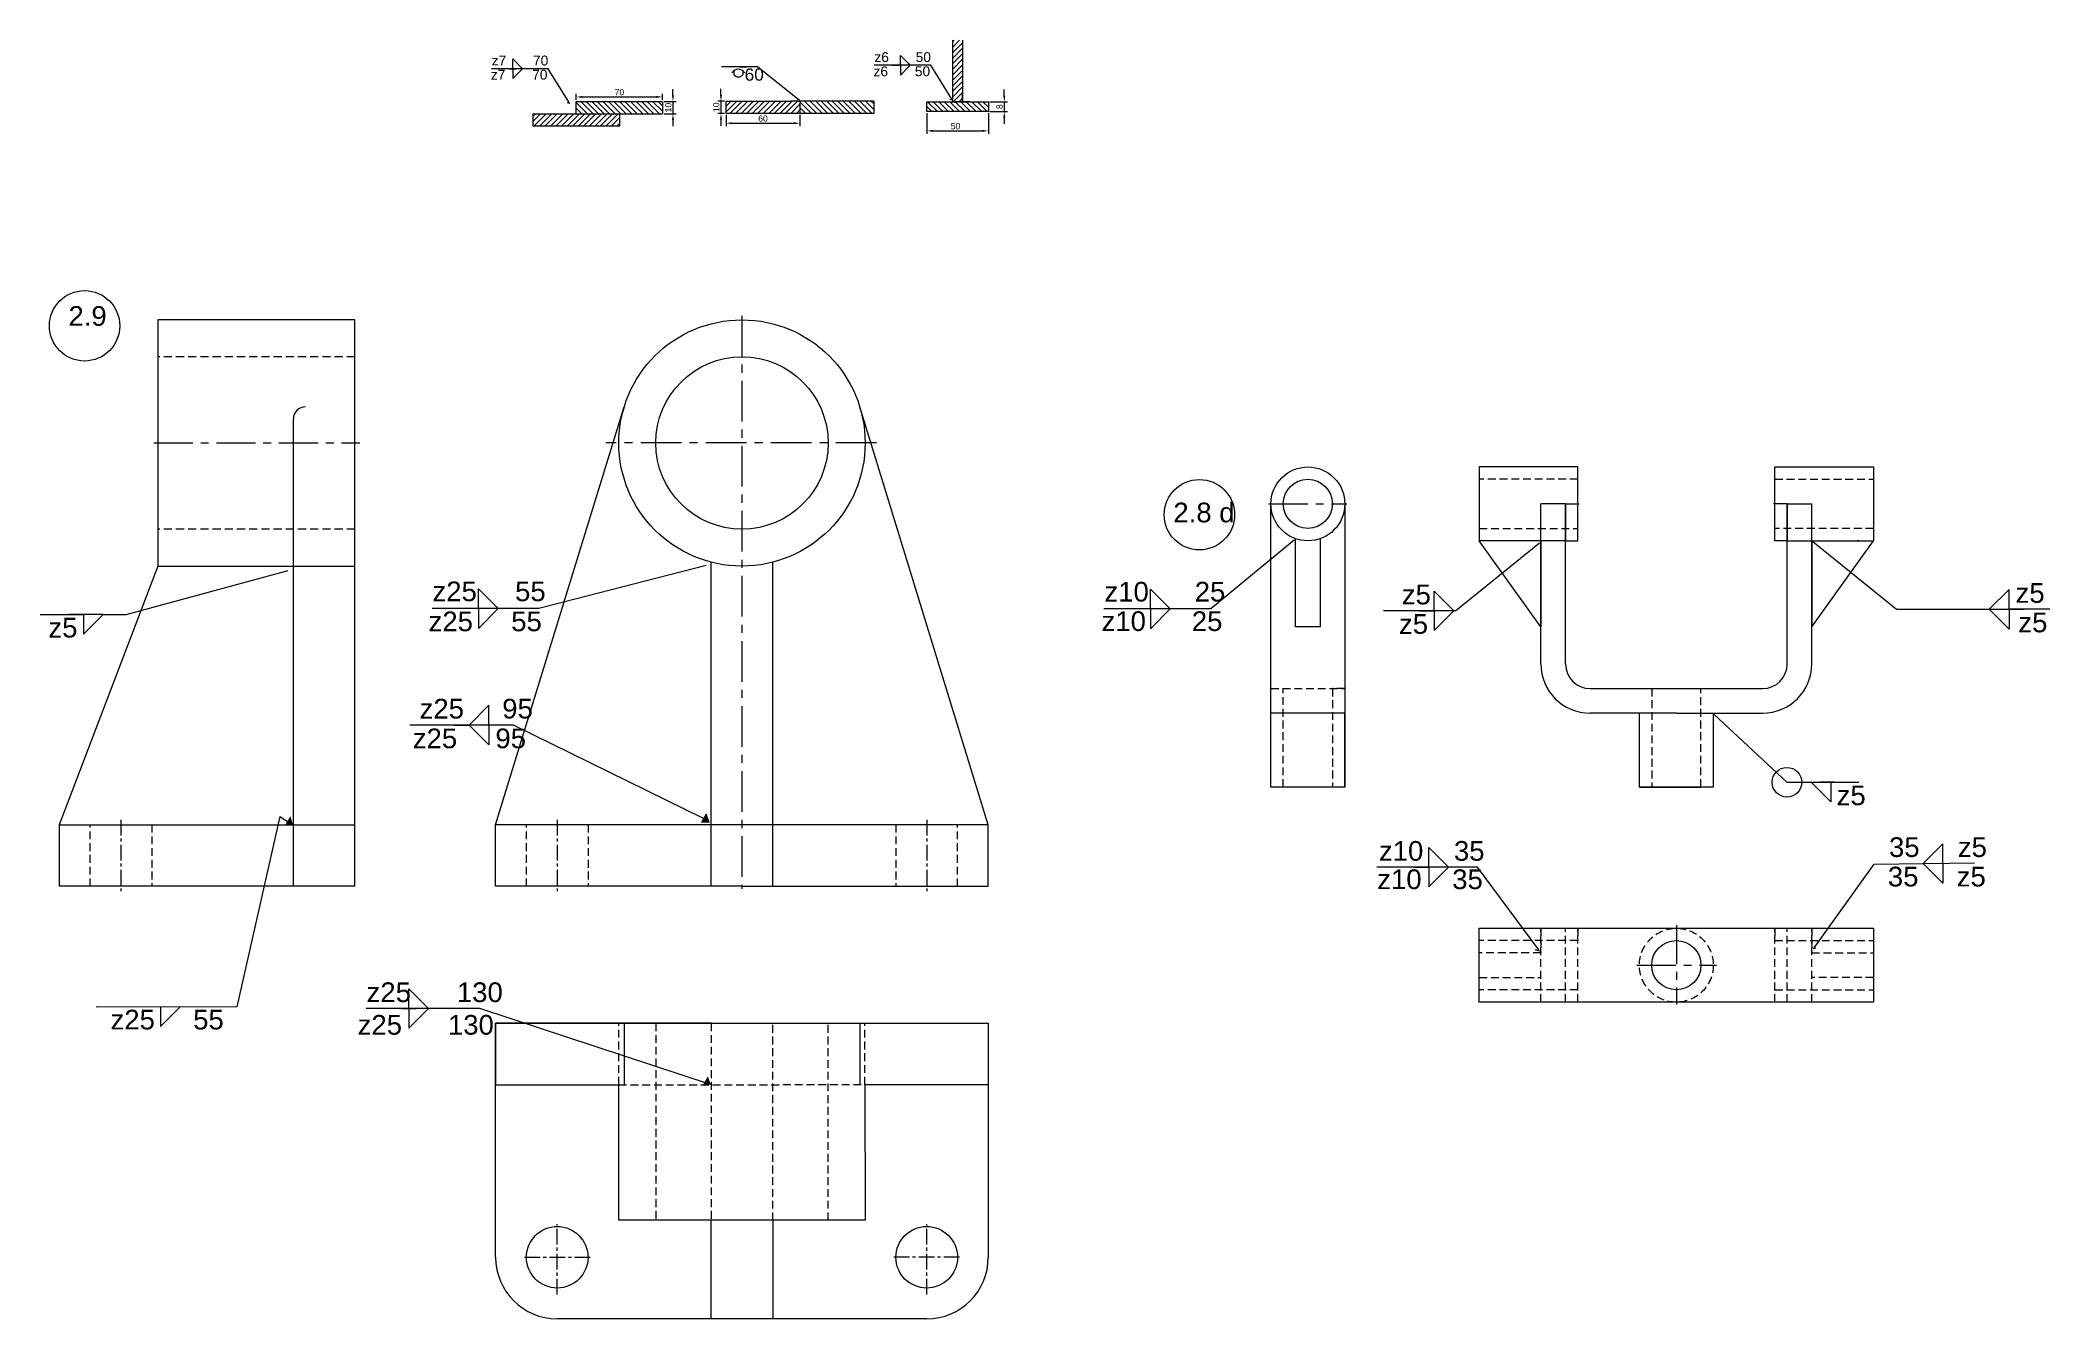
# Model space of a CAD drawing. Header units: millimetres. Extents: x 3062 to 3878, y 1290 to 1809.
import ezdxf
from ezdxf import colors
from ezdxf.entities.mleader import LeaderData, LeaderLine
from ezdxf.math import Vec2, Vec3

# ---------------------------------------------------------------- set-up
doc = ezdxf.new("R2010")
doc.units = ezdxf.units.MM
doc.linetypes.add('CENTER', pattern=[50.8, 31.75, -6.35, 6.35, -6.35])
doc.linetypes.add('HIDDEN', pattern=[9.525, 6.35, -3.175])
doc.styles.get("Standard").update_dxf_attribs({"font": 'arial.ttf'})
doc.dimstyles.new('ISO-25', dxfattribs={"dimtxt": 2.5, "dimasz": 2.5, "dimexe": 1.25, "dimexo": 0.625, "dimtad": 1, "dimtxsty": 'Standard', "dimcen": 2.5, "dimadec": 0, "dimazin": 0, "dimtfac": 1, "dimtmove": 0, "dimatfit": 3, "dimfxl": 1, "dimarcsym": 0})

# ---------------------------------------------------------------- blocks, each defined once
blk = doc.blocks.new('*D68')
at = {"color": 0, "lineweight": -2, "ltscale": 0.2, "transparency": 16777216}
for p, q in [((3279.92, 1784.66), (3279.92, 1787.11)), ((3314.92, 1784.66), (3314.92, 1787.11)), ((3282.42, 1785.86), (3312.42, 1785.86))]:
    blk.add_line(p, q, dxfattribs=at)
at = {"color": 0, "ltscale": 0.2, "transparency": 16777216}
for points in [[(3282.42, 1786.27), (3282.42, 1785.44), (3279.92, 1785.86)], [(3312.42, 1786.27), (3312.42, 1785.44), (3314.92, 1785.86)]]:
    blk.add_solid(points, dxfattribs=at)
at = {"layer": 'Defpoints', "color": 0, "ltscale": 0.2, "transparency": 16777216}
for p in [(3279.92, 1784.04), (3314.92, 1785.86), (3314.92, 1784.04)]:
    blk.add_point(p, dxfattribs=at)
at = {"color": 0, "ltscale": 0.2, "transparency": 16777216, "insert": (3297.42, 1787.76), "char_height": 2.5, "attachment_point": 5}
blk.add_mtext('70', dxfattribs=at)
blk = doc.blocks.new('*D69')
at = {"color": 0, "lineweight": -2, "ltscale": 0.2, "transparency": 16777216}
for p, q in [((3319.15, 1786.54), (3319.15, 1789.04)), ((3315.54, 1784.04), (3320.4, 1784.04)), ((3315.54, 1779.04), (3320.4, 1779.04)), ((3319.15, 1784.04), (3319.15, 1779.04)), ((3319.15, 1776.54), (3319.15, 1774.04))]:
    blk.add_line(p, q, dxfattribs=at)
at = {"color": 0, "ltscale": 0.2, "transparency": 16777216}
for points in [[(3318.74, 1786.54), (3319.57, 1786.54), (3319.15, 1784.04)], [(3318.74, 1776.54), (3319.57, 1776.54), (3319.15, 1779.04)]]:
    blk.add_solid(points, dxfattribs=at)
at = {"layer": 'Defpoints', "color": 0, "ltscale": 0.2, "transparency": 16777216}
for p in [(3314.92, 1784.04), (3314.92, 1779.04), (3319.15, 1779.04)]:
    blk.add_point(p, dxfattribs=at)
at = {"color": 0, "ltscale": 0.2, "transparency": 16777216, "insert": (3317.25, 1781.54), "char_height": 2.5, "attachment_point": 5, "rotation": 90}
blk.add_mtext('10', dxfattribs=at)
blk = doc.blocks.new('*D70')
at = {"color": 0, "lineweight": -2, "ltscale": 0.2, "transparency": 16777216}
for p, q in [((3340.71, 1778.56), (3340.71, 1773.93)), ((3370.71, 1778.56), (3370.71, 1773.93)), ((3343.21, 1775.18), (3368.21, 1775.18))]:
    blk.add_line(p, q, dxfattribs=at)
at = {"color": 0, "ltscale": 0.2, "transparency": 16777216}
for points in [[(3343.21, 1775.6), (3343.21, 1774.76), (3340.71, 1775.18)], [(3368.21, 1775.6), (3368.21, 1774.76), (3370.71, 1775.18)]]:
    blk.add_solid(points, dxfattribs=at)
at = {"layer": 'Defpoints', "color": 0, "ltscale": 0.2, "transparency": 16777216}
for p in [(3340.71, 1779.18), (3370.71, 1779.18), (3370.71, 1775.18)]:
    blk.add_point(p, dxfattribs=at)
at = {"color": 0, "ltscale": 0.2, "transparency": 16777216, "insert": (3355.71, 1777.08), "char_height": 2.5, "attachment_point": 5}
blk.add_mtext('60', dxfattribs=at)
blk = doc.blocks.new('*D71')
at = {"color": 0, "lineweight": -2, "ltscale": 0.2, "transparency": 16777216}
for p, q in [((3338.64, 1786.68), (3338.64, 1789.18)), ((3340.08, 1784.18), (3337.39, 1784.18)), ((3340.08, 1779.18), (3337.39, 1779.18)), ((3338.64, 1784.18), (3338.64, 1779.18)), ((3338.64, 1776.68), (3338.64, 1774.18))]:
    blk.add_line(p, q, dxfattribs=at)
at = {"color": 0, "ltscale": 0.2, "transparency": 16777216}
for points in [[(3338.22, 1786.68), (3339.05, 1786.68), (3338.64, 1784.18)], [(3338.22, 1776.68), (3339.05, 1776.68), (3338.64, 1779.18)]]:
    blk.add_solid(points, dxfattribs=at)
at = {"layer": 'Defpoints', "color": 0, "ltscale": 0.2, "transparency": 16777216}
for p in [(3338.64, 1779.18), (3340.71, 1784.18), (3340.71, 1779.18)]:
    blk.add_point(p, dxfattribs=at)
at = {"color": 0, "ltscale": 0.2, "transparency": 16777216, "insert": (3336.74, 1781.68), "char_height": 2.5, "attachment_point": 5, "rotation": 90}
blk.add_mtext('10', dxfattribs=at)
blk = doc.blocks.new('*D66')
at = {"color": 0, "lineweight": -2, "ltscale": 0.2, "transparency": 16777216}
for p, q in [((3422.21, 1779.28), (3422.21, 1770.82)), ((3447.21, 1779.28), (3447.21, 1770.82)), ((3424.71, 1772.07), (3444.71, 1772.07))]:
    blk.add_line(p, q, dxfattribs=at)
at = {"color": 0, "ltscale": 0.2, "transparency": 16777216}
for points in [[(3424.71, 1772.49), (3424.71, 1771.65), (3422.21, 1772.07)], [(3444.71, 1772.49), (3444.71, 1771.65), (3447.21, 1772.07)]]:
    blk.add_solid(points, dxfattribs=at)
at = {"layer": 'Defpoints', "color": 0, "ltscale": 0.2, "transparency": 16777216}
for p in [(3422.21, 1779.9), (3447.21, 1779.9), (3447.21, 1772.07)]:
    blk.add_point(p, dxfattribs=at)
at = {"color": 0, "ltscale": 0.2, "transparency": 16777216, "insert": (3433.87, 1773.97), "char_height": 2.5, "attachment_point": 5}
blk.add_mtext('50', dxfattribs=at)
blk = doc.blocks.new('*D67')
at = {"color": 0, "lineweight": -2, "ltscale": 0.2, "transparency": 16777216}
for p, q in [((3453.65, 1786.4), (3453.65, 1788.9)), ((3447.83, 1783.9), (3454.9, 1783.9)), ((3447.83, 1779.9), (3454.9, 1779.9)), ((3453.65, 1783.9), (3453.65, 1779.9)), ((3453.65, 1777.4), (3453.65, 1774.9))]:
    blk.add_line(p, q, dxfattribs=at)
at = {"color": 0, "ltscale": 0.2, "transparency": 16777216}
for points in [[(3453.23, 1786.4), (3454.07, 1786.4), (3453.65, 1783.9)], [(3453.23, 1777.4), (3454.07, 1777.4), (3453.65, 1779.9)]]:
    blk.add_solid(points, dxfattribs=at)
at = {"layer": 'Defpoints', "color": 0, "ltscale": 0.2, "transparency": 16777216}
for p in [(3447.21, 1783.9), (3447.21, 1779.9), (3453.65, 1779.9)]:
    blk.add_point(p, dxfattribs=at)
at = {"color": 0, "ltscale": 0.2, "transparency": 16777216, "insert": (3451.75, 1781.9), "char_height": 2.5, "attachment_point": 5, "rotation": 90}
blk.add_mtext('8', dxfattribs=at)

msp = doc.modelspace()

# ---------------------------------------------------------------- hatches: boundary and pattern name
h = msp.add_hatch()
h.set_pattern_fill('ANSI31', color=3, scale=0.5)
h.set_pattern_definition([(45, (3097.708, 1908.9048), (-1.122532, 1.122532), [])])
h.paths.add_polyline_path([(3432.708, 1783.905), (3434.708, 1783.905), (3436.708, 1783.905), (3436.708, 1786.905), (3436.708, 1808.905), (3432.708, 1808.905)])
h = msp.add_hatch()
h.set_pattern_fill('ANSI31', color=3, scale=0.5)
h.set_pattern_definition([(45, (3004.6461, 1866.2385), (-1.122532, 1.122532), [])])
h.paths.add_polyline_path([(3262.417, 1779.037), (3262.417, 1774.037), (3297.417, 1774.037), (3297.417, 1779.037)])
h = msp.add_hatch()
h.set_pattern_fill('ANSI31', color=3, scale=0.5, angle=90)
h.set_pattern_definition([(135, (3022.1461, 1866.2385), (-1.122532, -1.122532), [])])
h.paths.add_polyline_path([(3314.917, 1784.037), (3279.917, 1784.037), (3279.917, 1779.037), (3314.917, 1779.037)])
h = msp.add_hatch()
h.set_pattern_fill('ANSI31', color=3, scale=0.5)
h.set_pattern_definition([(45, (3013.0785, 1863.0583), (-1.122532, 1.122532), [])])
h.paths.add_polyline_path([(3370.71, 1779.184), (3370.71, 1784.184), (3367.032, 1784.184), (3340.71, 1784.184), (3340.71, 1779.184)])
h = msp.add_hatch()
h.set_pattern_fill('ANSI31', color=3, scale=0.5, angle=90)
h.set_pattern_definition([(135, (3013.0785, 1863.0583), (-1.122532, -1.122532), [])])
h.paths.add_polyline_path([(3400.71, 1779.184), (3400.71, 1784.184), (3370.71, 1784.184), (3370.71, 1779.184)])
h = msp.add_hatch()
h.set_pattern_fill('ANSI31', color=3, scale=0.5, angle=270)
h.set_pattern_definition([(315, (3097.708, 1908.9048), (1.122532, 1.122532), [])])
h.paths.add_polyline_path([(3447.208, 1779.905), (3447.208, 1783.905), (3434.708, 1783.905), (3422.208, 1783.905), (3422.208, 1779.905)])
at = {"linetype": 'ByBlock', "ltscale": 0.2}
h = msp.add_hatch(color=4, dxfattribs=at)
h.dxf.hatch_style = 1
h.paths.add_polyline_path([(3163.812, 1493.798), (3161.853, 1490.404), (3164.934, 1490.332)])
h = msp.add_hatch(color=4, dxfattribs=at)
h.dxf.hatch_style = 1
h.paths.add_polyline_path([(3332.684, 1494.605), (3330.725, 1491.211), (3333.806, 1491.139)])
h = msp.add_hatch(color=4, dxfattribs=at)
h.dxf.hatch_style = 1
h.paths.add_polyline_path([(3333.341, 1388.171), (3331.382, 1384.778), (3334.462, 1384.705)])

# ---------------------------------------------------------------- linework, layer by layer
at = {"color": 4}
for p, q in [((3432.708, 1783.905), (3432.708, 1808.905)), ((3436.708, 1808.905), (3436.708, 1783.905)), ((3259.633, 1797.326), (3252.633, 1797.326)), ((3252.633, 1797.326), (3255.633, 1797.326)), ((3254.133, 1797.326), (3254.133, 1801.326)), ((3254.133, 1801.326), (3258.133, 1797.326)), ((3254.133, 1797.326), (3254.133, 1793.326)), ((3254.133, 1793.326), (3258.133, 1797.326)), ((3343.868, 1796.445), (3343.883, 1794.856)), ((3353.115, 1798.143), (3346.115, 1798.143)), ((3346.115, 1798.143), (3349.115, 1798.143)), ((3347.539, 1796.444), (3347.56, 1794.856)), ((3414.971, 1798.702), (3407.971, 1798.702)), ((3407.971, 1798.702), (3410.971, 1798.702)), ((3411.471, 1798.702), (3411.471, 1802.702)), ((3411.471, 1802.702), (3415.471, 1798.702)), ((3411.471, 1798.702), (3411.471, 1794.702)), ((3411.471, 1794.702), (3415.471, 1798.702)), ((3436.708, 1783.905), (3436.708, 1786.905)), ((3262.417, 1779.037), (3297.417, 1779.037)), ((3262.417, 1774.037), (3262.417, 1779.037)), ((3276.196, 1783.641), (3277.228, 1783.367)), ((3279.917, 1779.037), (3279.917, 1784.037)), ((3279.917, 1784.037), (3314.917, 1784.037)), ((3297.417, 1779.037), (3297.417, 1774.037)), ((3297.417, 1779.037), (3314.917, 1779.037)), ((3297.417, 1779.037), (3297.417, 1775.537)), ((3297.417, 1779.037), (3300.917, 1779.037)), ((3314.917, 1784.037), (3314.917, 1779.037)), ((3340.71, 1779.184), (3340.71, 1784.184)), ((3340.71, 1784.184), (3367.032, 1784.184)), ((3370.71, 1779.184), (3340.71, 1779.184)), ((3400.71, 1784.184), (3367.032, 1784.184)), ((3369.678, 1784.458), (3370.71, 1784.184)), ((3370.71, 1784.184), (3370.71, 1779.184)), ((3400.71, 1779.184), (3370.71, 1779.184)), ((3400.71, 1784.184), (3400.71, 1779.184)), ((3422.208, 1779.905), (3422.208, 1783.905)), ((3422.208, 1783.905), (3436.846, 1783.905)), ((3447.208, 1779.905), (3422.208, 1779.905)), ((3431.533, 1785.016), (3432.565, 1784.743)), ((3436.708, 1783.905), (3432.708, 1783.905)), ((3434.708, 1783.905), (3447.208, 1783.905)), ((3436.708, 1783.905), (3439.708, 1783.905)), ((3439.708, 1783.905), (3436.708, 1783.905)), ((3447.208, 1783.905), (3447.208, 1779.905)), ((3297.417, 1774.037), (3262.417, 1774.037)), ((3244.426, 1538.801), (3236.426, 1530.801)), ((3244.426, 1530.801), (3244.426, 1538.801)), ((3254.404, 1530.801), (3230.426, 1530.801)), ((3230.426, 1530.801), (3236.426, 1530.801)), ((3244.426, 1522.801), (3236.426, 1530.801)), ((3244.426, 1530.801), (3244.426, 1522.801)), ((3211.906, 1415.648), (3211.906, 1423.648)), ((3211.906, 1423.648), (3219.906, 1415.648)), ((3222.906, 1415.648), (3208.906, 1415.648)), ((3208.906, 1415.648), (3214.906, 1415.648)), ((3211.906, 1415.648), (3211.906, 1407.648)), ((3211.906, 1407.648), (3219.906, 1415.648))]:
    msp.add_line(p, q, dxfattribs=at)
at = {"color": 1, "linetype": 'CENTER', "ltscale": 0.52}
for p, q in [((3347.163, 1696.989), (3347.163, 1464.332)), ((3401.817, 1645.332), (3291.963, 1645.332))]:
    msp.add_line(p, q, dxfattribs=at)
at = {"color": 4, "linetype": 'ByBlock', "ltscale": 0.2}
for p, q in [((3190.042, 1695.332), (3110.042, 1695.332)), ((3110.042, 1695.332), (3110.042, 1595.332)), ((3190.042, 1645.332), (3190.042, 1695.332)), ((3247.163, 1490.332), (3299.374, 1660.034)), ((3447.163, 1490.332), (3394.953, 1660.034)), ((3165.042, 1465.332), (3165.042, 1655.034)), ((3190.042, 1465.332), (3190.042, 1645.332)), ((3110.042, 1595.332), (3070.042, 1490.332)), ((3110.042, 1595.332), (3190.042, 1595.332)), ((3334.663, 1465.332), (3334.663, 1596.919)), ((3359.663, 1465.332), (3359.663, 1596.919)), ((3332.684, 1494.605), (3330.725, 1491.211)), ((3333.806, 1491.139), (3332.684, 1494.605)), ((3070.042, 1490.332), (3190.042, 1490.332)), ((3247.163, 1465.332), (3247.163, 1490.332)), ((3447.163, 1490.332), (3247.163, 1490.332)), ((3434.663, 1490.332), (3409.663, 1490.332)), ((3447.163, 1490.332), (3422.163, 1490.332)), ((3447.163, 1465.332), (3447.163, 1490.332)), ((3190.042, 1465.332), (3070.042, 1465.332)), ((3190.042, 1465.332), (3165.042, 1465.332)), ((3347.163, 1465.332), (3247.163, 1465.332)), ((3347.163, 1465.332), (3447.163, 1465.332)), ((3347.163, 1465.332), (3359.663, 1465.332)), ((3422.163, 1465.332), (3434.663, 1465.332)), ((3247.163, 1409.663), (3447.163, 1409.663)), ((3247.163, 1314.663), (3247.163, 1409.663)), ((3334.663, 1409.663), (3247.163, 1409.663)), ((3247.163, 1409.663), (3247.163, 1384.663)), ((3297.163, 1409.663), (3312.163, 1409.663)), ((3299.374, 1409.663), (3299.374, 1384.663)), ((3347.163, 1409.663), (3359.663, 1409.663)), ((3394.953, 1409.663), (3394.953, 1384.663)), ((3447.163, 1409.663), (3447.163, 1314.663)), ((3247.163, 1384.663), (3297.163, 1384.663)), ((3297.163, 1329.663), (3297.197, 1384.663)), ((3397.089, 1384.798), (3397.163, 1329.663)), ((3397.163, 1384.798), (3447.163, 1384.798)), ((3397.163, 1329.663), (3297.163, 1329.663)), ((3334.663, 1289.663), (3334.663, 1329.663)), ((3359.663, 1329.663), (3359.663, 1289.663)), ((3422.163, 1289.663), (3272.163, 1289.663)), ((3359.663, 1289.663), (3334.663, 1289.663))]:
    msp.add_line(p, q, dxfattribs=at)
at = {"color": 3, "linetype": 'HIDDEN', "ltscale": 0.52}
for p, q in [((3190.042, 1680.332), (3110.042, 1680.332)), ((3190.042, 1610.332), (3110.042, 1610.332))]:
    msp.add_line(p, q, dxfattribs=at)
at = {"color": 1, "linetype": 'CENTER', "ltscale": 0.5}
for p, q in [((3108.404, 1645.332), (3191.993, 1645.332)), ((3561.052, 1620.606), (3592.743, 1620.606)), ((3726.466, 1449.56), (3726.466, 1417.267)), ((3710.423, 1433.267), (3742.732, 1433.267))]:
    msp.add_line(p, q, dxfattribs=at)
at = {"color": 4, "ltscale": 0.5}
for p, q in [((3686.466, 1635.606), (3646.466, 1635.606)), ((3646.466, 1635.606), (3646.466, 1605.606)), ((3686.466, 1605.606), (3686.466, 1635.606)), ((3766.466, 1605.606), (3766.466, 1635.606)), ((3766.466, 1635.606), (3806.466, 1635.606)), ((3806.466, 1635.606), (3806.466, 1605.606)), ((3646.466, 1630.606), (3646.466, 1610.606)), ((3686.466, 1620.606), (3686.466, 1630.606)), ((3766.466, 1620.606), (3766.466, 1630.606)), ((3806.466, 1630.606), (3806.466, 1610.606)), ((3671.466, 1555.606), (3671.466, 1620.606)), ((3681.466, 1620.606), (3671.466, 1620.606)), ((3681.466, 1555.606), (3681.466, 1620.606)), ((3681.466, 1620.606), (3681.466, 1605.606)), ((3681.466, 1620.606), (3687.076, 1620.606)), ((3771.466, 1620.606), (3765.857, 1620.606)), ((3771.466, 1555.606), (3771.466, 1620.606)), ((3771.466, 1620.606), (3771.466, 1605.606)), ((3771.466, 1620.606), (3781.466, 1620.606)), ((3781.466, 1555.606), (3781.466, 1620.606)), ((3681.466, 1605.606), (3646.466, 1605.606)), ((3671.466, 1570.606), (3646.466, 1605.606)), ((3671.466, 1605.606), (3671.466, 1570.606)), ((3681.466, 1605.606), (3686.466, 1605.606)), ((3771.466, 1605.606), (3766.466, 1605.606)), ((3771.466, 1605.606), (3806.466, 1605.606)), ((3781.466, 1605.606), (3781.466, 1570.606)), ((3781.466, 1570.606), (3806.466, 1605.606)), ((3801.052, 1605.409), (3800.02, 1605.683)), ((3240.19, 1578.057), (3240.19, 1586.057)), ((3240.19, 1586.057), (3248.19, 1578.057)), ((3512.971, 1577.916), (3512.971, 1585.916)), ((3512.971, 1585.916), (3520.971, 1577.916)), ((3628.122, 1577.149), (3628.122, 1585.149)), ((3628.122, 1585.149), (3636.122, 1577.149)), ((3861.511, 1585.78), (3853.511, 1577.78)), ((3861.511, 1577.78), (3861.511, 1585.78)), ((3861.511, 1577.78), (3861.511, 1585.78)), ((3062.279, 1575.651), (3079.852, 1575.651)), ((3087.852, 1575.651), (3073.852, 1575.651)), ((3079.852, 1575.651), (3079.852, 1567.651)), ((3079.852, 1567.651), (3087.852, 1575.651)), ((3240.19, 1578.057), (3240.19, 1570.057)), ((3240.19, 1570.057), (3248.19, 1578.057)), ((3512.971, 1577.916), (3512.971, 1569.916)), ((3512.971, 1569.916), (3520.971, 1577.916)), ((3636.122, 1577.149), (3622.122, 1577.149)), ((3622.122, 1577.149), (3628.122, 1577.149)), ((3628.122, 1577.149), (3628.122, 1569.149)), ((3628.122, 1569.149), (3636.122, 1577.149)), ((3861.511, 1569.78), (3853.511, 1577.78)), ((3853.662, 1577.78), (3867.662, 1577.78)), ((3861.511, 1577.78), (3861.511, 1569.78)), ((3861.511, 1577.78), (3861.511, 1569.78)), ((3878.067, 1577.78), (3861.662, 1577.78)), ((3691.466, 1545.606), (3761.466, 1545.606)), ((3726.466, 1535.606), (3691.466, 1535.606)), ((3711.466, 1505.606), (3711.466, 1535.606)), ((3726.466, 1535.606), (3761.466, 1535.606)), ((3741.466, 1535.606), (3741.466, 1505.606)), ((3741.466, 1505.606), (3711.466, 1505.606)), ((3716.466, 1505.606), (3736.466, 1505.606)), ((3776.577, 1507.558), (3790.577, 1507.558)), ((3789.144, 1499.558), (3781.144, 1507.558)), ((3790.577, 1507.558), (3784.577, 1507.558)), ((3789.144, 1507.558), (3789.144, 1499.558)), ((3789.144, 1507.558), (3789.144, 1499.558)), ((3625.992, 1473.036), (3625.992, 1481.036)), ((3625.992, 1481.036), (3633.992, 1473.036)), ((3834.626, 1482.567), (3826.626, 1474.567)), ((3834.626, 1474.567), (3834.626, 1482.567)), ((3834.626, 1474.567), (3834.626, 1482.567)), ((3633.868, 1473.036), (3619.868, 1473.036)), ((3619.868, 1473.036), (3625.868, 1473.036)), ((3625.992, 1473.036), (3625.992, 1465.036)), ((3625.992, 1465.036), (3633.992, 1473.036)), ((3834.626, 1466.567), (3826.626, 1474.567)), ((3834.626, 1474.567), (3834.626, 1466.567)), ((3834.626, 1474.567), (3834.626, 1466.567)), ((3646.466, 1448.267), (3806.466, 1448.267)), ((3646.466, 1418.267), (3646.466, 1448.267)), ((3806.466, 1448.267), (3806.466, 1418.267)), ((3669.004, 1439.675), (3671.068, 1439.128)), ((3783.022, 1440.242), (3781.994, 1439.952)), ((3111.073, 1416.342), (3111.073, 1408.342)), ((3111.073, 1408.342), (3119.073, 1416.342)), ((3806.466, 1418.267), (3646.466, 1418.267))]:
    msp.add_line(p, q, dxfattribs=at)
at = {"color": 3, "linetype": 'HIDDEN', "ltscale": 0.5}
for p, q in [((3686.466, 1630.606), (3646.466, 1630.606)), ((3766.466, 1630.606), (3806.466, 1630.606)), ((3646.466, 1610.606), (3686.466, 1610.606)), ((3806.466, 1610.606), (3766.466, 1610.606)), ((3561.881, 1545.606), (3591.881, 1545.606)), ((3566.881, 1505.606), (3566.881, 1545.606)), ((3591.881, 1545.606), (3586.881, 1545.606)), ((3586.881, 1545.606), (3586.881, 1505.606)), ((3716.466, 1545.606), (3716.466, 1505.606)), ((3736.466, 1505.606), (3736.466, 1545.606)), ((3082.542, 1465.332), (3082.542, 1490.332)), ((3107.542, 1490.332), (3107.542, 1465.332)), ((3259.663, 1465.332), (3259.663, 1490.332)), ((3284.663, 1490.332), (3284.663, 1465.332)), ((3409.663, 1490.332), (3409.663, 1465.332)), ((3434.663, 1465.332), (3434.663, 1490.332)), ((3671.466, 1418.267), (3671.466, 1448.267)), ((3671.466, 1448.267), (3671.466, 1438.267)), ((3681.466, 1418.267), (3681.466, 1448.267)), ((3686.466, 1418.267), (3686.466, 1448.267)), ((3686.466, 1448.267), (3686.466, 1443.267)), ((3766.466, 1418.267), (3766.466, 1448.267)), ((3766.466, 1448.267), (3766.466, 1443.267)), ((3771.466, 1418.267), (3771.466, 1448.267)), ((3781.466, 1418.267), (3781.466, 1448.267)), ((3781.466, 1448.267), (3781.466, 1438.267)), ((3686.466, 1443.267), (3646.466, 1443.267)), ((3671.466, 1438.267), (3646.466, 1438.267)), ((3766.466, 1443.267), (3806.466, 1443.267)), ((3781.466, 1438.267), (3806.466, 1438.267)), ((3646.466, 1428.267), (3671.466, 1428.267)), ((3806.466, 1428.267), (3781.466, 1428.267)), ((3686.466, 1423.267), (3646.466, 1423.267)), ((3686.466, 1418.267), (3686.466, 1423.267)), ((3766.466, 1418.267), (3766.466, 1423.267)), ((3766.466, 1423.267), (3806.466, 1423.267)), ((3297.237, 1384.798), (3297.237, 1409.663)), ((3312.163, 1409.663), (3312.163, 1329.663)), ((3334.663, 1409.663), (3334.663, 1329.663)), ((3359.663, 1329.663), (3359.663, 1409.663)), ((3382.163, 1329.663), (3382.163, 1409.663)), ((3397.089, 1384.798), (3397.089, 1409.663)), ((3297.163, 1384.663), (3397.163, 1384.798))]:
    msp.add_line(p, q, dxfattribs=at)
at = {"color": 4, "linetype": 'ByBlock', "ltscale": 0.5}
for p, q in [((3561.881, 1505.606), (3561.881, 1620.606)), ((3591.881, 1620.606), (3591.881, 1555.606)), ((3571.881, 1570.606), (3571.92, 1606.45)), ((3581.847, 1606.452), (3581.881, 1570.606)), ((3581.881, 1570.606), (3571.881, 1570.606)), ((3591.881, 1555.606), (3591.881, 1535.606)), ((3561.881, 1535.606), (3561.881, 1545.606)), ((3591.881, 1535.606), (3561.881, 1535.606)), ((3591.881, 1535.606), (3591.881, 1505.606)), ((3591.881, 1505.606), (3591.881, 1535.606)), ((3591.881, 1505.606), (3561.881, 1505.606)), ((3586.881, 1505.606), (3566.881, 1505.606)), ((3711.466, 1505.606), (3726.466, 1505.606)), ((3806.466, 1438.267), (3806.466, 1428.267))]:
    msp.add_line(p, q, dxfattribs=at)
at = {"color": 4, "ltscale": 0.2}
for p, q in [((3097.214, 1575.651), (3162.925, 1593.484)), ((3087.852, 1575.651), (3097.214, 1575.651)), ((3159.601, 1493.611), (3142.13, 1416.342)), ((3159.601, 1493.611), (3164.823, 1490.332)), ((3142.13, 1416.342), (3085.063, 1416.159))]:
    msp.add_line(p, q, dxfattribs=at)
msp.add_line((3070.042, 1490.332), (3070.042, 1465.332))
at = {"color": 1, "linetype": 'CENTER', "ltscale": 0.2}
for p, q in [((3095.042, 1492.332), (3095.042, 1463.332)), ((3272.163, 1492.332), (3272.163, 1463.332)), ((3422.163, 1492.332), (3422.163, 1463.332)), ((3272.163, 1299.558), (3272.163, 1328.141)), ((3422.163, 1299.558), (3422.163, 1328.141)), ((3258.894, 1314.663), (3285.831, 1314.663)), ((3435.433, 1314.663), (3408.496, 1314.663))]:
    msp.add_line(p, q, dxfattribs=at)
at = {"color": 4, "lineweight": 25}
for centre in [(3080.295, 1692.904), (3532.852, 1616.193)]:
    msp.add_circle(centre, 14.285, dxfattribs=at)
at = {"color": 4, "linetype": 'ByBlock', "ltscale": 0.2}
for centre, radius in [((3347.163, 1645.332), 50), ((3347.163, 1645.332), 35), ((3272.163, 1314.663), 12.5), ((3422.163, 1314.663), 12.5)]:
    msp.add_circle(centre, radius, dxfattribs=at)
at = {"color": 4, "linetype": 'ByBlock', "ltscale": 0.5}
for centre, radius in [((3576.881, 1620.606), 15), ((3576.881, 1620.606), 10), ((3771.36, 1507.558), 6)]:
    msp.add_circle(centre, radius, dxfattribs=at)
at = {"color": 3, "linetype": 'HIDDEN', "ltscale": 0.5}
msp.add_circle((3726.466, 1433.267), 15, dxfattribs=at)
at = {"color": 4, "ltscale": 0.5}
msp.add_circle((3726.466, 1433.267), 10, dxfattribs=at)
at = {"color": 4}
for centre, radius, start, end in [((3345.871, 1793.631), 3.454, 92.482896, 144.114558), ((3345.651, 1796.366), 2.325, 220.509439, 271.742078), ((3345.623, 1793.89), 3.193, 33.83991, 88.224355), ((3345.793, 1796.366), 2.325, 268.257922, 319.490561)]:
    msp.add_arc(centre, radius, start, end, dxfattribs=at)
at = {"color": 4, "linetype": 'ByBlock', "ltscale": 0.2}
for centre, radius, start, end in [((3170.042, 1655.034), 5, 90, 180), ((3272.163, 1314.663), 25, 180, 270), ((3422.163, 1314.663), 25, 270, 0)]:
    msp.add_arc(centre, radius, start, end, dxfattribs=at)
at = {"color": 4, "ltscale": 0.5}
for centre, radius, start, end in [((3691.466, 1555.606), 20, 180, 270), ((3691.466, 1555.606), 10, 180, 270), ((3761.466, 1555.606), 10, 270, 0), ((3761.466, 1555.606), 20, 270, 0)]:
    msp.add_arc(centre, radius, start, end, dxfattribs=at)
at = {"color": 4}
for points in [[(3275.683, 1783.663), (3276.783, 1784.682), (3277.228, 1783.367), (3275.683, 1783.663)], [(3369.165, 1784.48), (3370.265, 1785.499), (3370.71, 1784.184), (3369.165, 1784.48)], [(3431.021, 1785.039), (3432.12, 1786.058), (3432.565, 1784.743), (3431.021, 1785.039)]]:
    msp.add_solid(points, dxfattribs=at)
at = {"color": 4, "ltscale": 0.5}
for points in [[(3568.614, 1605.62), (3570.813, 1603.582), (3571.703, 1606.212), (3568.614, 1605.62)], [(3668.222, 1604.475), (3670.422, 1602.437), (3671.311, 1605.067), (3668.222, 1604.475)], [(3784.499, 1605.105), (3782.3, 1603.068), (3781.411, 1605.698), (3784.499, 1605.105)], [(3161.825, 1594.503), (3164.024, 1592.465), (3164.914, 1595.095), (3161.825, 1594.503)], [(3331.575, 1596.327), (3333.774, 1594.289), (3334.663, 1596.919), (3331.575, 1596.327)], [(3744.476, 1534.884), (3742.277, 1532.846), (3741.388, 1535.476), (3744.476, 1534.884)], [(3667.979, 1439.72), (3670.178, 1441.758), (3671.068, 1439.128), (3667.979, 1439.72)], [(3785.074, 1440.591), (3782.844, 1442.596), (3781.994, 1439.952), (3785.074, 1440.591)]]:
    msp.add_solid(points, dxfattribs=at)

# ---------------------------------------------------------------- texts
at = {"color": 4}
for s, height, p in [('z6       50', 4, (3400.906, 1800.023)), ('z7       70', 4, (3245.222, 1792.89)), ('z7       70', 4, (3245.569, 1798.648)), ('z6       50', 4, (3400.56, 1794.266)), ('z25     95', 8, (3216.297, 1533.444)), ('z25     95', 8, (3213.529, 1521.373)), ('z25      130', 8, (3194.777, 1418.291)), ('z25      130', 8, (3191.15, 1405.056))]:
    msp.add_text(s, height=height, dxfattribs=at).set_placement(p)
at = {"color": 4, "linetype": 'ByBlock', "ltscale": 0.2}
for s, height, p in [('60', 5, (3348.242, 1792.448)), ('2.9', 8, (3073.748, 1692.904)), ('2.8 d', 8, (3522.274, 1613.112))]:
    msp.add_text(s, height=height, dxfattribs=at).set_placement(p)
at = {"color": 4, "ltscale": 0.5}
for s, p in [('z25     55', (3221.518, 1581.078)), ('z10      25', (3494.3, 1580.938)), ('z5', (3615.015, 1579.793)), ('z5', (3864.162, 1580.423)), ('z25     55', (3219.946, 1568.88)), ('z10      25', (3493.129, 1568.973)), ('z', (3493.16, 1568.973)), ('z5', (3613.875, 1567.828)), ('z5', (3865.302, 1568.459)), ('z5', (3065.605, 1566.33)), ('z5', (3791.542, 1498.237)), ('35     z5', (3812.79, 1477.21)), ('z10    35', (3605.74, 1475.679)), ('z10    35', (3605.046, 1464.164)), ('35     z5', (3812.325, 1465.246)), ('z25     55', (3090.829, 1407.165))]:
    msp.add_text(s, height=8, dxfattribs=at).set_placement(p)

# ---------------------------------------------------------------- dimensions: what is measured, and where the dimension line sits
at = {"color": 4, "ltscale": 0.2}
for base, p1, p2, text, picture, middle in [((3314.917, 1785.856), (3279.917, 1784.037), (3314.917, 1784.037), '70', '*D68', (3297.417, 1787.758)), ((3370.71, 1775.181), (3340.71, 1779.184), (3370.71, 1779.184), '60', '*D70', (3355.71, 1777.083))]:
    dim = msp.add_linear_dim(base=base, p1=p1, p2=p2, text=text, dimstyle='ISO-25', dxfattribs=at)
    dim.commit()
    dim.dimension.update_dxf_attribs({"geometry": picture, "text_midpoint": middle})
for base, p1, p2, text, picture, middle in [((3319.152, 1779.037), (3314.917, 1784.037), (3314.917, 1779.037), '10', '*D69', (3317.25, 1781.537)), ((3338.638, 1779.184), (3340.71, 1784.184), (3340.71, 1779.184), '10', '*D71', (3336.736, 1781.684)), ((3453.65, 1779.905), (3447.208, 1783.905), (3447.208, 1779.905), '8', '*D67', (3451.748, 1781.905))]:
    dim = msp.add_linear_dim(base=base, p1=p1, p2=p2, angle=90, text=text, dimstyle='ISO-25', dxfattribs=at)
    dim.commit()
    dim.dimension.update_dxf_attribs({"geometry": picture, "text_midpoint": middle})
dim = msp.add_linear_dim(base=(3447.208, 1772.068), p1=(3422.208, 1779.905), p2=(3447.208, 1779.905), text='50', dimstyle='ISO-25', dxfattribs=at)
dim.commit()
dim.dimension.update_dxf_attribs({"geometry": '*D66', "text_midpoint": (3433.868, 1772.068), "dimtype": 160})

# ---------------------------------------------------------------- leaders
at = {"color": 4}
ml = msp.add_multileader_mtext('Standard', dxfattribs=at)
ml.set_content('', color=4)
ml.set_leader_properties()
ml.build(insert=Vec2(0, 0))
ml.multileader.update_dxf_attribs({"text_right_attachment_type": 6, "dogleg_length": 0.36, "arrow_head_size": 0.18})
ctx = ml.context
ctx.base_point, ctx.char_height, ctx.arrow_head_size, ctx.landing_gap_size, ctx.plane_origin = Vec3(3245.389, 1797.416), 0.18, 0.18, 0.09, Vec3(3263.524, 1793.407)
ctx.right_attachment, ctx.text_align_type = 6, 2
notes = []
notes.append((ctx, [(0, (1, 1, 0), (3268.542, 1797.326), (-1, 0), 22.973, [(0, [(3277.149, 1783.433)], 0, [])])]))
ctx.mtext.insert, ctx.mtext.alignment, ctx.mtext.flow_direction = Vec3(3245.479, 1797.506), 3, 5
ml = msp.add_multileader_mtext('Standard', dxfattribs=at)
ml.set_content('', color=4)
ml.set_leader_properties()
ml.build(insert=Vec2(0, 0))
ml.multileader.update_dxf_attribs({"text_right_attachment_type": 6, "dogleg_length": 0.36, "arrow_head_size": 0.18})
ctx = ml.context
ctx.base_point, ctx.char_height, ctx.arrow_head_size, ctx.landing_gap_size, ctx.plane_origin = Vec3(3338.76, 1798.233), 0.18, 0.18, 0.09, Vec3(3357.006, 1794.224)
ctx.right_attachment, ctx.text_align_type = 6, 2
notes.append((ctx, [(0, (1, 1, 0), (3353.514, 1798.143), (-1, 0), 14.574, [(0, [(3370.631, 1784.25)], 0, [])])]))
ctx.mtext.insert, ctx.mtext.alignment, ctx.mtext.flow_direction = Vec3(3338.85, 1798.323), 3, 5
ml = msp.add_multileader_mtext('Standard', dxfattribs=at)
ml.set_content('', color=4)
ml.set_leader_properties()
ml.build(insert=Vec2(0, 0))
ml.multileader.update_dxf_attribs({"text_right_attachment_type": 6, "dogleg_length": 0.36, "arrow_head_size": 0.18})
ctx = ml.context
ctx.base_point, ctx.char_height, ctx.arrow_head_size, ctx.landing_gap_size, ctx.plane_origin = Vec3(3400.726, 1798.792), 0.18, 0.18, 0.09, Vec3(3418.861, 1794.783)
ctx.right_attachment, ctx.text_align_type = 6, 2
notes.append((ctx, [(0, (1, 1, 0), (3423.879, 1798.702), (-1, 0), 22.973, [(0, [(3432.487, 1784.808)], 0, [])])]))
ctx.mtext.insert, ctx.mtext.alignment, ctx.mtext.flow_direction = Vec3(3400.816, 1798.882), 3, 5
at = {"color": 4, "ltscale": 0.5}
ml = msp.add_multileader_mtext('Standard', dxfattribs=at)
ml.set_content('', color=4)
ml.set_leader_properties()
ml.build(insert=Vec2(0, 0))
ml.multileader.update_dxf_attribs({"text_right_attachment_type": 6, "dogleg_length": 0.36, "arrow_head_size": 0.36})
ctx = ml.context
ctx.base_point, ctx.char_height, ctx.arrow_head_size, ctx.landing_gap_size, ctx.plane_origin = Vec3(3493.94, 1578.114), 0.36, 0.36, 0.18, Vec3(3544.294, 1570.456)
ctx.right_attachment, ctx.text_align_type = 6, 2
notes.append((ctx, [(0, (1, 1, 0), (3537.491, 1577.934), (-1, 0), 43.19, [(0, [(3571.545, 1606.058)], 0, [])])]))
ctx.mtext.insert, ctx.mtext.rotation, ctx.mtext.alignment, ctx.mtext.flow_direction = Vec3(3494.12, 1578.294), 6.2831853, 3, 5
ml = msp.add_multileader_mtext('Standard', dxfattribs=at)
ml.set_content('', color=4)
ml.set_leader_properties()
ml.build(insert=Vec2(0, 0))
ml.multileader.update_dxf_attribs({"text_right_attachment_type": 6, "dogleg_length": 0.36, "arrow_head_size": 0.36})
ctx = ml.context
ctx.base_point, ctx.char_height, ctx.arrow_head_size, ctx.landing_gap_size, ctx.plane_origin = Vec3(3607.41, 1577.329), 0.36, 0.36, 0.18, Vec3(3643.903, 1569.311)
ctx.right_attachment, ctx.text_align_type = 6, 2
notes.append((ctx, [(0, (1, 1, 0), (3636.919, 1577.149), (-1, 0), 29.148, [(0, [(3671.154, 1604.914)], 0, [])])]))
ctx.mtext.insert, ctx.mtext.rotation, ctx.mtext.alignment, ctx.mtext.flow_direction = Vec3(3607.59, 1577.509), 6.2831853, 3, 5
ml = msp.add_multileader_mtext('Standard', dxfattribs=at)
ml.set_content('', color=4)
ml.set_leader_properties()
ml.build(insert=Vec2(0, 0))
ml.multileader.update_dxf_attribs({"text_right_attachment_type": 6, "dogleg_length": 0.36, "arrow_head_size": 0.36})
ctx = ml.context
ctx.base_point, ctx.char_height, ctx.arrow_head_size, ctx.landing_gap_size, ctx.plane_origin = Vec3(3864.162, 1577.78), 0.36, 0.36, 0.18, Vec3(3808.819, 1569.942)
ctx.right_attachment = 6
notes.append((ctx, [(0, (1, 1, 0), (3815.803, 1577.78), (1, 0), 48.359, [(0, [(3781.568, 1605.544)], 0, [])])]))
ctx.mtext.insert, ctx.mtext.flow_direction = Vec3(3864.342, 1577.96), 5
ml = msp.add_multileader_mtext('Standard', dxfattribs=at)
ml.set_content('', color=4)
ml.set_leader_properties()
ml.build(insert=Vec2(0, 0))
ml.multileader.update_dxf_attribs({"text_right_attachment_type": 6, "dogleg_length": 0.36, "arrow_head_size": 0.36})
ctx = ml.context
ctx.base_point, ctx.char_height, ctx.arrow_head_size, ctx.landing_gap_size, ctx.plane_origin = Vec3(3221.158, 1578.255), 0.36, 0.36, 0.18, Vec3(3271.513, 1570.597)
ctx.right_attachment, ctx.text_align_type = 6, 2
notes.append((ctx, [(0, (1, 1, 0), (3264.709, 1578.075), (-1, 0), 43.19, [(0, [(3332.946, 1595.609)], 0, [])])]))
ctx.mtext.insert, ctx.mtext.rotation, ctx.mtext.alignment, ctx.mtext.flow_direction = Vec3(3221.338, 1578.435), 6.2831853, 3, 5
ml = msp.add_multileader_mtext('Standard', dxfattribs=at)
ml.set_content('', color=4)
ml.set_leader_properties()
ml.build(insert=Vec2(0, 0))
ml.multileader.update_dxf_attribs({"text_right_attachment_type": 6, "dogleg_length": 0.36, "arrow_head_size": 0.36})
ctx = ml.context
ctx.base_point, ctx.char_height, ctx.arrow_head_size, ctx.landing_gap_size, ctx.plane_origin = Vec3(3800.508, 1507.558), 0.36, 0.36, 0.18, Vec3(3768.796, 1499.72)
ctx.right_attachment = 6
notes.append((ctx, [(0, (1, 1, 0), (3771.36, 1507.558), (1, 0), 29.148, [(0, [(3741.545, 1535.322)], 0, [])])]))
ctx.mtext.insert, ctx.mtext.flow_direction = Vec3(3800.688, 1507.738), 5
at = {"color": 4}
ml = msp.add_multileader_mtext('Standard', dxfattribs=at)
ml.set_content('', color=4)
ml.set_leader_properties()
ml.build(insert=Vec2(0, 0))
ml.multileader.update_dxf_attribs({"text_right_attachment_type": 6, "dogleg_length": 0.36, "arrow_head_size": 0.36})
ctx = ml.context
ctx.base_point, ctx.char_height, ctx.arrow_head_size, ctx.landing_gap_size, ctx.plane_origin = Vec3(3212.182, 1530.981), 0.36, 0.36, 0.18, Vec3(3164.853, 1559.602)
ctx.right_attachment, ctx.text_align_type = 6, 2
notes.append((ctx, [(0, (1, 1, 0), (3254.404, 1530.801), (-1, 0), 41.862, [(0, [(3332.147, 1492.589)], 0, [])])]))
ctx.mtext.insert, ctx.mtext.alignment, ctx.mtext.flow_direction = Vec3(3212.362, 1531.161), 3, 5
at = {"color": 4, "ltscale": 0.5}
ml = msp.add_multileader_mtext('Standard', dxfattribs=at)
ml.set_content('', color=4)
ml.set_leader_properties()
ml.build(insert=Vec2(0, 0))
ml.multileader.update_dxf_attribs({"text_right_attachment_type": 6, "dogleg_length": 0.36, "arrow_head_size": 0.36})
ctx = ml.context
ctx.base_point, ctx.char_height, ctx.arrow_head_size, ctx.landing_gap_size, ctx.plane_origin = Vec3(3604.686, 1473.216), 0.36, 0.36, 0.18, Vec3(3643.659, 1459.208)
ctx.right_attachment, ctx.text_align_type = 6, 2
notes.append((ctx, [(0, (1, 1, 0), (3645.753, 1473.036), (-1, 0), 40.706, [(0, [(3670.911, 1439.26)], 0, [])])]))
ctx.mtext.insert, ctx.mtext.alignment, ctx.mtext.flow_direction = Vec3(3604.866, 1473.396), 3, 5
ml = msp.add_multileader_mtext('Standard', dxfattribs=at)
ml.set_content('', color=4)
ml.set_leader_properties()
ml.build(insert=Vec2(0, 0))
ml.multileader.update_dxf_attribs({"text_right_attachment_type": 6, "dogleg_length": 0.36, "arrow_head_size": 0.36})
ctx = ml.context
ctx.base_point, ctx.char_height, ctx.arrow_head_size, ctx.landing_gap_size, ctx.plane_origin, ctx.plane_x_axis, ctx.plane_y_axis = Vec3(3847.504, 1474.838), 0.36, 0.36, 0.18, Vec3(3809.101, 1460.438), Vec3(0.9998894, 0.0148692), Vec3(-0.0148692, 0.9998894)
ctx.right_attachment = 6
notes.append((ctx, [(0, (1, 1, 0), (3806.802, 1474.233), (0.9998894, 0.0148692), 40.706, [(0, [(3782.149, 1440.087)], 0, [])])]))
ctx.mtext.insert, ctx.mtext.text_direction, ctx.mtext.rotation, ctx.mtext.flow_direction = Vec3(3847.682, 1475.021), Vec3(0.9998894, 0.0148692), 0.0148698, 5
at = {"color": 4}
ml = msp.add_multileader_mtext('Standard', dxfattribs=at)
ml.set_content('', color=4)
ml.set_leader_properties()
ml.build(insert=Vec2(0, 0))
ml.multileader.update_dxf_attribs({"text_right_attachment_type": 6, "dogleg_length": 0.36, "arrow_head_size": 0.36})
ctx = ml.context
ctx.base_point, ctx.char_height, ctx.arrow_head_size, ctx.landing_gap_size, ctx.plane_origin = Vec3(3194.417, 1415.828), 0.36, 0.36, 0.18, Vec3(3230.686, 1407.81)
ctx.right_attachment, ctx.text_align_type = 6, 2
notes.append((ctx, [(0, (1, 1, 0), (3240.722, 1415.648), (-1, 0), 45.945, [(0, [(3334.663, 1384.714)], 0, [])])]))
ctx.mtext.insert, ctx.mtext.alignment, ctx.mtext.flow_direction = Vec3(3194.597, 1416.008), 3, 5
for ctx, leaders in notes:
    for number, flags, end, landing, length, lines in leaders:
        leader = LeaderData()
        leader.index, (leader.has_last_leader_line, leader.has_dogleg_vector, leader.attachment_direction) = number, flags
        leader.last_leader_point, leader.dogleg_vector, leader.dogleg_length = Vec3(end), Vec3(landing), length
        for number, points, colour, breaks in lines:
            line = LeaderLine()
            line.index, line.vertices, line.color, line.breaks = number, Vec3.list(points), colors.encode_raw_color(colour), breaks
            leader.lines.append(line)
        ctx.leaders.append(leader)

doc.saveas('drawing.dxf')
